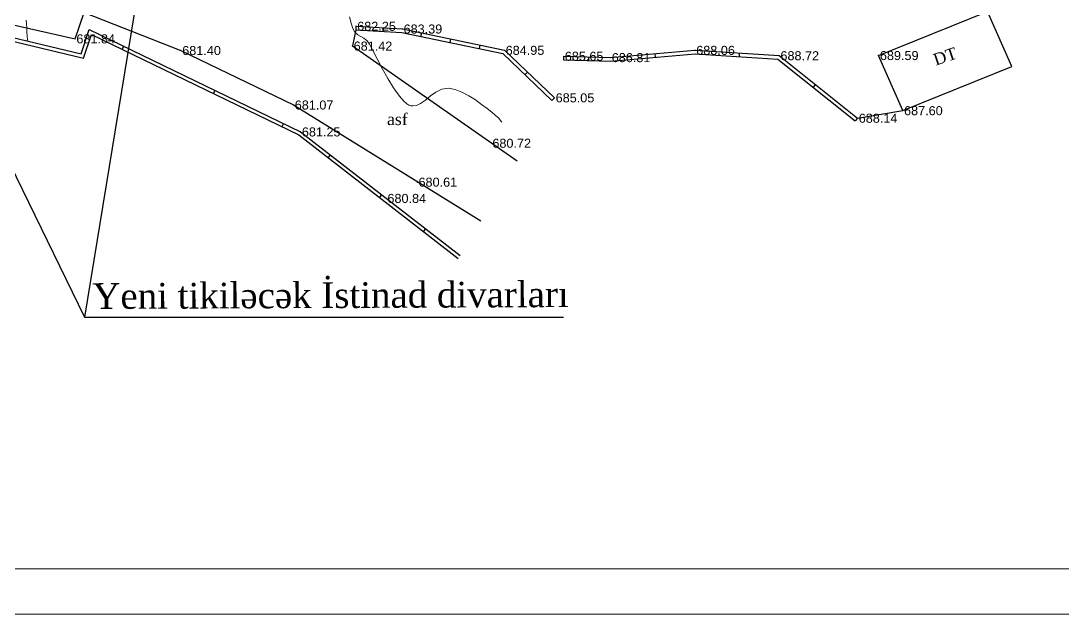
# Model space of a CAD drawing. Header units: feet. Extents: x 3381 to 682977, y 675186 to 4375217.
# Drawn here: x 682179.3 to 682294.5, y 4374841.8 to 4374907.4 of the extents above; entities that cross this region are included whole.
import ezdxf

# ---------------------------------------------------------------- set-up
doc = ezdxf.new("R2010")
doc.units = ezdxf.units.FT
doc.header["$MEASUREMENT"] = 0
doc.header["$PDMODE"] = 34
doc.header["$PDSIZE"] = 0.01
doc.layers.get('0').update_dxf_attribs({"linetype": 'CONTINUOUS'})
for name, color, linetype in [('0_Point_Height', 2, 'CONTINUOUS'), ('0_Point_Point', 7, 'CONTINUOUS'), ('Yazilar', 7, 'CONTINUOUS')]:
    doc.layers.add(name, color=color, linetype=linetype)
doc.layers.add('HORIZANTAL', color=24, linetype='CONTINUOUS', lineweight=13)
doc.layers.add('rabit xt', color=7, linetype='CONTINUOUS', lineweight=13)
doc.styles.get("Standard").update_dxf_attribs({"font": 'arial.ttf', "height": 2})

msp = doc.modelspace()

# ---------------------------------------------------------------- linework, layer by layer
at = {"color": 1, "lineweight": 25}
for p, q in [((682197.52, 4374942.945, -716.5), (682186.335, 4374874.637)), ((682164.431, 4374919.582, -716.5), (682186.335, 4374874.637)), ((682186.335, 4374874.637), (682239.281, 4374874.637))]:
    msp.add_line(p, q, dxfattribs=at)
at = {"linetype": 'Continuous'}
for p, q in [((682274.094, 4374903.581, -26.906), (682286.133, 4374908.445, -27.516)), ((682288.804, 4374902.351, -29.506), (682286.133, 4374908.445, -27.516)), ((682216.334, 4374906.813, -34.247), (682216.31, 4374906.413, -34.247)), ((682216.31, 4374906.413, -34.247), (682221.404, 4374906.111, -33.119)), ((682216.334, 4374906.813, -34.247), (682221.457, 4374906.509, -33.113)), ((682219.315, 4374906.636, -716.5), (682219.291, 4374906.236, -716.5)), ((682221.457, 4374906.509, -33.113), (682232.739, 4374904.153, -31.548)), ((682221.404, 4374906.111, -33.109), (682232.546, 4374903.784, -31.563)), ((682223.546, 4374906.072, -716.5), (682223.482, 4374905.677, -716.5)), ((682226.791, 4374905.395, -716.5), (682226.72, 4374905.001, -716.5)), ((682190.634, 4374904.62, -716.5), (682190.486, 4374904.247, -716.5)), ((682230.024, 4374904.72, -716.5), (682229.95, 4374904.326, -716.5)), ((682232.739, 4374904.153, -31.548), (682238.263, 4374898.903, -31.448)), ((682244.463, 4374903.349, -29.689), (682253.798, 4374904.15, -28.437)), ((682253.798, 4374904.15, -28.437), (682263.102, 4374903.558, -27.785)), ((682232.546, 4374903.784, -31.547), (682237.987, 4374898.613, -31.448)), ((682239.272, 4374903.501, -30.851), (682239.26, 4374903.101, -30.851)), ((682239.26, 4374903.101, -30.851), (682244.497, 4374902.95, -29.689)), ((682239.272, 4374903.501, -30.851), (682244.463, 4374903.349, -29.689)), ((682242.013, 4374903.42, -716.5), (682242.011, 4374903.022, -716.5)), ((682244.497, 4374902.95, -29.689), (682253.802, 4374903.748, -28.441)), ((682249.341, 4374903.767, -716.5), (682249.383, 4374903.369, -716.5)), ((682253.802, 4374903.748, -28.435), (682262.951, 4374903.166, -27.794)), ((682258.667, 4374903.84, -716.5), (682258.662, 4374903.439, -716.5)), ((682262.951, 4374903.166, -27.792), (682271.506, 4374896.34, -28.364)), ((682263.102, 4374903.558, -27.785), (682271.756, 4374896.653, -28.364)), ((682276.765, 4374897.487, -28.896), (682274.094, 4374903.581, -26.906)), ((682235.291, 4374901.727, -716.5), (682235.007, 4374901.445, -716.5)), ((682276.765, 4374897.487, -28.896), (682288.804, 4374902.351, -29.506)), ((682200.727, 4374899.732, -716.5), (682200.58, 4374899.359, -716.5)), ((682267.087, 4374900.378, -716.5), (682266.857, 4374900.05, -716.5)), ((682238.263, 4374898.903, -31.448), (682237.987, 4374898.613, -31.448)), ((682271.756, 4374896.653, -28.364), (682276.765, 4374897.487, -28.896)), ((682208.311, 4374896.059, -716.5), (682208.156, 4374895.69, -716.5)), ((682271.756, 4374896.653, -28.364), (682271.506, 4374896.34, -28.364)), ((682213.469, 4374892.616, -716.5), (682213.254, 4374892.276, -716.5)), ((682219.155, 4374888.208, -419.898), (682218.937, 4374887.871, -419.898)), ((682224.01, 4374884.444, -35.78), (682223.8, 4374884.101, -35.78))]:
    msp.add_line(p, q, dxfattribs=at)
at = {"color": 30, "linetype": 'Continuous'}
for p, q in [((682216.31, 4374906.413, -34.247), (682215.94, 4374904.624, -35.081)), ((682215.94, 4374904.624, -35.081), (682234.157, 4374891.913, -716.5))]:
    msp.add_line(p, q, dxfattribs=at)
at = {"color": 30, "linetype": 'Continuous', "elevation": -32.273}
msp.add_lwpolyline([(682052.004, 4374938.018), (682075.96, 4374932.437), (682098.09, 4374926.681), (682117.029, 4374922.107), (682128.827, 4374919.109), (682169.785, 4374908.916), (682185.297, 4374905.423), (682186.313, 4374908.314), (682196.995, 4374904.132), (682209.43, 4374898.112), (682230.144, 4374885.309)], dxfattribs=at)
at = {"linetype": 'Continuous', "elevation": -32.145}
for points in [[(682075.634, 4374930.429), (682098.907, 4374924.782), (682153.798, 4374911.076), (682186.223, 4374903.29), (682187.091, 4374905.891), (682210.005, 4374894.795), (682227.619, 4374881.14)], [(682075.698, 4374930.825), (682099.003, 4374925.171), (682153.893, 4374911.465), (682185.96, 4374903.764), (682186.856, 4374906.449), (682210.217, 4374895.137), (682227.864, 4374881.456)]]:
    msp.add_lwpolyline(points, dxfattribs=at)
at = {"layer": '0_Point_Point'}
for p in [(682216.334, 4374906.813, -34.247), (682221.457, 4374906.509, -33.113), (682185.297, 4374905.423, -34.665), (682196.995, 4374904.132, -35.103), (682215.94, 4374904.624, -35.081), (682232.739, 4374904.153, -31.548), (682253.798, 4374904.15, -28.437), (682239.272, 4374903.501, -30.851), (682244.463, 4374903.349, -29.689), (682263.102, 4374903.558, -27.785), (682274.094, 4374903.581, -26.906), (682238.263, 4374898.903, -31.448), (682209.43, 4374898.112, -35.432), (682276.765, 4374897.487, -28.896), (682271.756, 4374896.653, -28.364), (682210.217, 4374895.137, -35.247), (682231.27, 4374893.886, -35.78), (682223.107, 4374889.587, -35.889), (682219.672, 4374887.79, -35.659)]:
    msp.add_point(p, dxfattribs=at)
at = {"layer": 'HORIZANTAL', "color": 16, "linetype": 'Continuous', "lineweight": 20, "elevation": -34.5}
for points in [[(682179.894, 4374907.461), (682179.914, 4374907.083), (682179.942, 4374906.628), (682179.958, 4374906.154), (682179.98, 4374905.724), (682180.039, 4374905.311), (682180.08, 4374905.176)], [(682232.439, 4374896.214), (682232.384, 4374896.288), (682232.108, 4374896.631), (682231.714, 4374896.991), (682231.338, 4374897.29), (682230.831, 4374897.698), (682230.219, 4374898.169), (682229.53, 4374898.661), (682228.793, 4374899.129), (682228.034, 4374899.528), (682227.28, 4374899.814), (682226.56, 4374899.944), (682225.82, 4374899.846), (682225.169, 4374899.533), (682224.578, 4374899.1), (682224.022, 4374898.641), (682223.472, 4374898.25), (682223.018, 4374898.051), (682222.66, 4374897.999), (682222.41, 4374898.022), (682222.281, 4374898.054), (682222.178, 4374898.092), (682221.962, 4374898.216), (682221.618, 4374898.51), (682221.13, 4374899.073), (682220.495, 4374899.983), (682219.855, 4374901.037), (682219.24, 4374902.14), (682218.676, 4374903.199), (682218.191, 4374904.121), (682217.813, 4374904.813), (682217.569, 4374905.18), (682217.207, 4374905.474), (682216.871, 4374905.653), (682216.545, 4374905.837), (682216.214, 4374906.149), (682216.002, 4374906.557), (682215.804, 4374907.157), (682215.604, 4374907.839)]]:
    msp.add_lwpolyline(points, dxfattribs=at)
at = {"layer": 'rabit xt', "color": 7, "lineweight": 20, "ltscale": 0.3}
msp.add_lwpolyline([(682029.484, 4375138.829), (682029.484, 4374841.829), (682449.484, 4374841.829)], dxfattribs=at)
msp.add_lwpolyline([(682049.484, 4375133.829), (682444.484, 4375133.829), (682444.484, 4374846.829), (682049.484, 4374846.829)], close=True, dxfattribs=at)

# ---------------------------------------------------------------- texts
at = {"color": 1, "linetype": 'Continuous', "insert": (682186.117, 4374878.401, 138.916), "char_height": 2.84615, "width": 88.87271, "attachment_point": 1, "rotation": 0.22602}
msp.add_mtext('{\\fTimes New Roman|b0|i0|c238|p18;\\C256; Yeni tikiləcək İstinad divarları}', dxfattribs=at)
at = {"layer": '0_Point_Height', "color": 0}
for s, p in [('682.25', (682216.47, 4374906.298, -34.247)), ('683.39', (682221.593, 4374905.994, -33.113)), ('681.84', (682185.433, 4374904.908, -34.665)), ('681.42', (682216.076, 4374904.109, -35.081)), ('681.40', (682197.131, 4374903.617, -35.103)), ('684.95', (682232.875, 4374903.638, -31.548)), ('685.65', (682239.408, 4374902.986, -30.851)), ('688.06', (682253.934, 4374903.635, -28.437)), ('688.72', (682263.238, 4374903.043, -27.785)), ('689.59', (682274.23, 4374903.066, -26.906)), ('686.81', (682244.599, 4374902.834, -29.689)), ('685.05', (682238.399, 4374898.388, -31.448)), ('681.07', (682209.566, 4374897.597, -35.432)), ('688.14', (682271.892, 4374896.138, -28.364)), ('687.60', (682276.901, 4374896.972, -28.896)), ('681.25', (682210.353, 4374894.622, -35.247)), ('680.72', (682231.406, 4374893.371, -35.78)), ('680.61', (682223.243, 4374889.072, -35.889)), ('680.84', (682219.808, 4374887.275, -35.659))]:
    msp.add_text(s, height=1, dxfattribs=at).set_placement(p)
at = {"layer": 'Yazilar', "insert": (682279.984, 4374903.672, -716.5), "char_height": 1.3, "width": 0.10588, "attachment_point": 1, "rotation": 18.83409}
msp.add_mtext('{\\fTimes New Roman|b0|i0|c0|p18;DT}', dxfattribs=at)
at = {"layer": 'Yazilar', "color": 30, "insert": (682219.766, 4374897.183, -716.5), "char_height": 1.3, "width": 0.10588, "attachment_point": 1, "rotation": 359.75118}
msp.add_mtext('{\\fTimes New Roman|b0|i0|c0|p18;asf}', dxfattribs=at)

doc.saveas('drawing.dxf')
